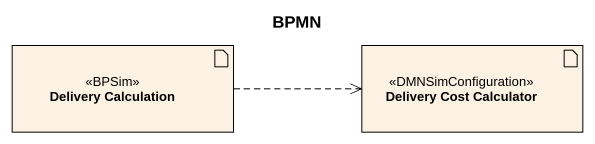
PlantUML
@startuml
title BPMN
artifact "Delivery Calculation" as Delivery_Calculation <<BPSim>>
artifact "Delivery Cost Calculator" as Delivery_Cost_Calculator <<DMNSimConfiguration>>
Delivery_Calculation .right.> Delivery_Cost_Calculator
@enduml
